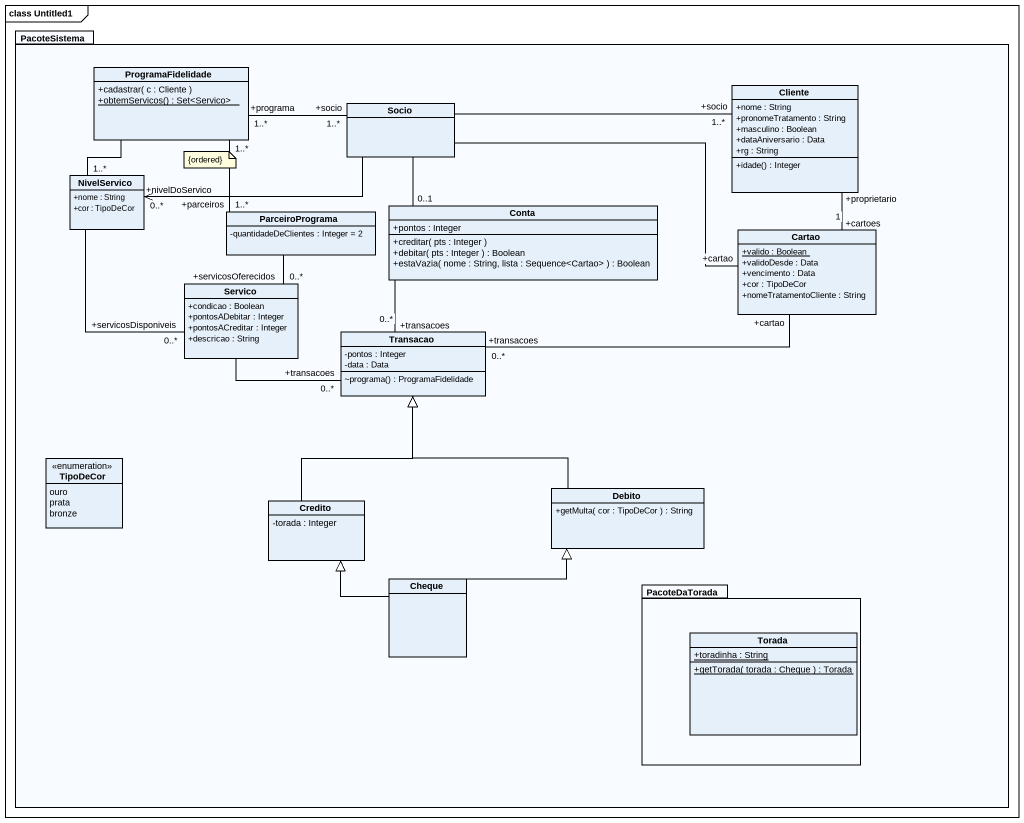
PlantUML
@startuml
mainframe class Untitled1
hide circle
hide empty members
skinparam classAttributeIconSize 0
package PacoteSistema {
  class ProgramaFidelidade {
    +cadastrar( c : Cliente )
    {static} +obtemServicos() : Set<Servico>
  }
  class Cliente {
    +nome : String
    +pronomeTratamento : String
    +masculino : Boolean
    +dataAniversario : Data
    +rg : String
    +idade() : Integer
  }
  class Socio
  class NivelServico {
    +nome : String
    +cor : TipoDeCor
  }
  class ParceiroPrograma {
    -quantidadeDeClientes : Integer = 2
  }
  class Conta {
    +pontos : Integer
    +creditar( pts : Integer )
    +debitar( pts : Integer ) : Boolean
    +estaVazia( nome : String, lista : Sequence<Cartao> ) : Boolean
  }
  class Cartao {
    {static} +valido : Boolean
    +validoDesde : Data
    +vencimento : Data
    +cor : TipoDeCor
    +nomeTratamentoCliente : String
  }
  class Servico {
    +condicao : Boolean
    +pontosADebitar : Integer
    +pontosACreditar : Integer
    +descricao : String
  }
  class Transacao {
    -pontos : Integer
    -data : Data
    ~programa() : ProgramaFidelidade
  }
  enum TipoDeCor {
    ouro
    prata
    bronze
  }
  class Credito {
    -torada : Integer
  }
  class Debito {
    +getMulta( cor : TipoDeCor ) : String
  }
  class Cheque
  package PacoteDaTorada {
    class Torada {
      {static} +toradinha : String
      {static} +getTorada( torada : Cheque ) : Torada
    }
  }
}
ProgramaFidelidade "+programa\n1..*" -right- "+socio\n1..*" Socio
Cliente "+proprietario" -- "+cartoes\n1" Cartao
Socio -right- "+socio\n1..*" Cliente
Socio -left-> "+nivelDoServico\n0..*" NivelServico
Socio -- "0..1" Conta
Socio -right- "+cartao" Cartao
NivelServico "1..*" -up- ProgramaFidelidade
NivelServico -- "+servicosDisponiveis\n0..*" Servico
ParceiroPrograma "+parceiros\n1..*" -up- "1..*" ProgramaFidelidade
Conta -- "+transacoes\n0..*" Transacao
Cartao "+cartao" -left- "+transacoes\n0..*" Transacao
Servico "+servicosOferecidos\n0..*" -up- ParceiroPrograma
Servico -right- "+transacoes\n0..*" Transacao
Credito -up-|> Transacao
Debito -up-|> Transacao
Cheque -up-|> Credito
Cheque -right-|> Debito
note as N1
  {ordered}
end note
@enduml
